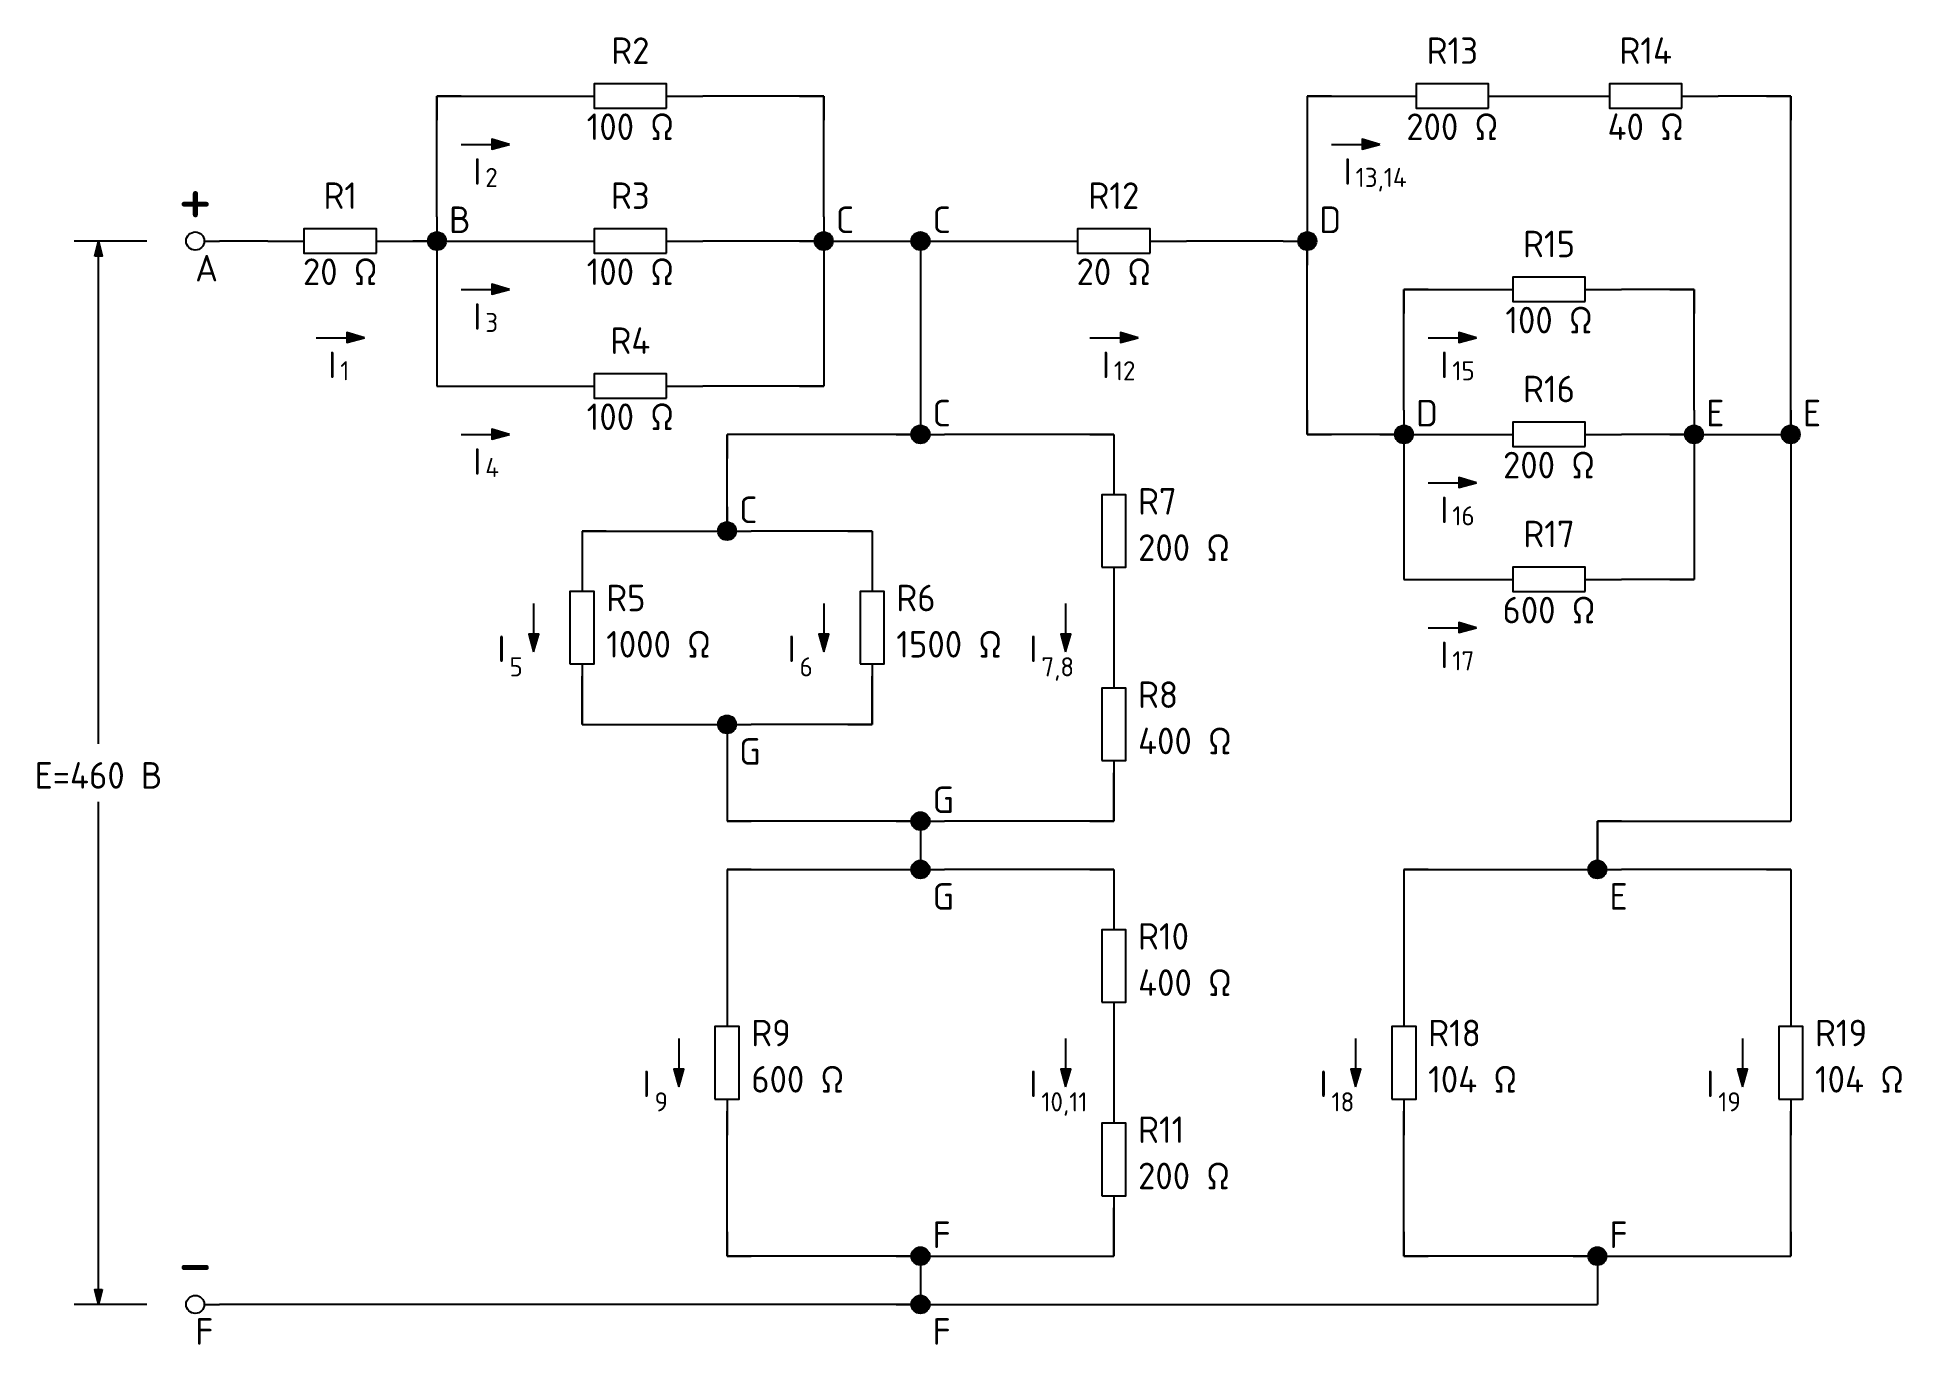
# Model space of a CAD drawing. Header units: millimetres. Extents: x 31 to 185, y 117 to 225.
import ezdxf
from ezdxf.enums import TextEntityAlignment as Align

# ---------------------------------------------------------------- set-up
doc = ezdxf.new("R2010")
doc.units = ezdxf.units.MM
doc.styles.add('GOST Type BU', font='')
doc.styles.get('GOST Type BU').set_extended_font_data('GOST Type BU')

msp = doc.modelspace()

# ---------------------------------------------------------------- hatches: boundary and pattern name
at = {"ltscale": 4}
for points in [[(70, 216), (68.54, 216.43), (68.54, 215.6)], [(142, 216), (140.54, 216.43), (140.54, 215.6)], [(35.71, 206.76), (36, 208), (36.29, 206.76)], [(70, 204), (68.54, 204.43), (68.54, 203.6)], [(58, 200), (56.54, 200.43), (56.54, 199.6)], [(122, 200), (120.54, 200.43), (120.54, 199.6)], [(150, 200), (148.54, 200.43), (148.54, 199.6)], [(70, 192), (68.54, 192.43), (68.54, 191.6)], [(150, 188), (148.54, 188.43), (148.54, 187.6)], [(150, 176), (148.54, 176.43), (148.54, 175.6)], [(72, 174), (72.43, 175.46), (71.6, 175.46)], [(96, 174), (96.43, 175.46), (95.6, 175.46)], [(116, 174), (116.43, 175.46), (115.6, 175.46)], [(84, 138), (84.43, 139.46), (83.6, 139.46)], [(116, 138), (116.43, 139.46), (115.6, 139.46)], [(140, 138), (140.43, 139.46), (139.6, 139.46)], [(172, 138), (172.43, 139.46), (171.6, 139.46)], [(36.29, 121.24), (36, 120), (35.71, 121.24)]]:
    msp.add_hatch(color=256, dxfattribs=at).paths.add_polyline_path(points, flags=0)
h = msp.add_hatch(color=256, dxfattribs=at)
edge = h.paths.add_edge_path(flags=0)
edge.add_arc((64, 208), 0.75, 0, 360)
h = msp.add_hatch(color=256, dxfattribs=at)
edge = h.paths.add_edge_path(flags=0)
edge.add_arc((96, 208), 0.75, 0, 360)
h = msp.add_hatch(color=256, dxfattribs=at)
edge = h.paths.add_edge_path(flags=0)
edge.add_arc((104, 208), 0.75, 0, 360)
h = msp.add_hatch(color=256, dxfattribs=at)
edge = h.paths.add_edge_path(flags=0)
edge.add_arc((136, 208), 0.75, 0, 360)
h = msp.add_hatch(color=256, dxfattribs=at)
edge = h.paths.add_edge_path(flags=0)
edge.add_arc((104, 192), 0.75, 0, 360)
h = msp.add_hatch(color=256, dxfattribs=at)
edge = h.paths.add_edge_path(flags=0)
edge.add_arc((144, 192), 0.75, 0, 360)
h = msp.add_hatch(color=256, dxfattribs=at)
edge = h.paths.add_edge_path(flags=0)
edge.add_arc((168, 192), 0.75, 0, 360)
h = msp.add_hatch(color=256, dxfattribs=at)
edge = h.paths.add_edge_path(flags=0)
edge.add_arc((176, 192), 0.75, 0, 360)
h = msp.add_hatch(color=256, dxfattribs=at)
edge = h.paths.add_edge_path(flags=0)
edge.add_arc((88, 184), 0.75, 0, 360)
h = msp.add_hatch(color=256, dxfattribs=at)
edge = h.paths.add_edge_path(flags=0)
edge.add_arc((88, 168), 0.75, 0, 360)
h = msp.add_hatch(color=256, dxfattribs=at)
edge = h.paths.add_edge_path(flags=0)
edge.add_arc((104, 160), 0.75, 0, 360)
h = msp.add_hatch(color=256, dxfattribs=at)
edge = h.paths.add_edge_path(flags=0)
edge.add_arc((104, 156), 0.75, 0, 360)
h = msp.add_hatch(color=256, dxfattribs=at)
edge = h.paths.add_edge_path(flags=0)
edge.add_arc((160, 156), 0.75, 0, 360)
h = msp.add_hatch(color=256, dxfattribs=at)
edge = h.paths.add_edge_path(flags=0)
edge.add_arc((104, 124), 0.75, 0, 360)
h = msp.add_hatch(color=256, dxfattribs=at)
edge = h.paths.add_edge_path(flags=0)
edge.add_arc((160, 124), 0.75, 0, 360)
h = msp.add_hatch(color=256, dxfattribs=at)
edge = h.paths.add_edge_path(flags=0)
edge.add_arc((104, 120), 0.75, 0, 360)

# ---------------------------------------------------------------- linework, layer by layer
for p, q in [((64, 210), (64, 220)), ((64, 220), (74, 220)), ((66, 220), (64, 220)), ((64, 220), (64, 218)), ((74, 220), (77, 220)), ((83, 220), (86, 220)), ((96, 220), (86, 220)), ((94, 220), (96, 220)), ((96, 210), (96, 220)), ((96, 220), (96, 218)), ((136, 220), (142, 220)), ((136, 220), (136, 208)), ((138, 220), (136, 220)), ((136, 220), (136, 218)), ((142, 220), (145, 220)), ((151, 220), (154, 220)), ((154, 220), (158, 220)), ((158, 220), (161, 220)), ((167, 220), (170, 220)), ((176, 220), (170, 220)), ((174, 220), (176, 220)), ((176, 192), (176, 220)), ((176, 220), (176, 218)), ((64, 210), (64, 206)), ((96, 210), (96, 206)), ((136, 210), (136, 206)), ((40, 208), (34, 208)), ((36, 166.4), (36, 207)), ((44.75, 208), (46, 208)), ((50, 208), (46, 208)), ((50, 208), (53, 208)), ((59, 208), (62, 208)), ((64, 208), (62, 208)), ((62, 208), (66, 208)), ((64, 208), (74, 208)), ((74, 208), (77, 208)), ((83, 208), (86, 208)), ((96, 208), (86, 208)), ((94, 208), (98, 208)), ((96, 208), (104, 208)), ((102, 208), (106, 208)), ((104, 208), (104, 192)), ((104, 208), (104, 206)), ((106, 208), (114, 208)), ((114, 208), (117, 208)), ((123, 208), (126, 208)), ((134, 208), (126, 208)), ((134, 208), (136, 208)), ((136, 192), (136, 208)), ((64, 206), (64, 196)), ((96, 206), (96, 196)), ((144, 194), (144, 204)), ((144, 204), (150, 204)), ((146, 204), (144, 204)), ((144, 204), (144, 202)), ((150, 204), (153, 204)), ((159, 204), (162, 204)), ((168, 204), (162, 204)), ((166, 204), (168, 204)), ((168, 194), (168, 204)), ((168, 204), (168, 202)), ((64, 198), (64, 196)), ((96, 198), (96, 196)), ((64, 196), (74, 196)), ((64, 196), (66, 196)), ((74, 196), (77, 196)), ((83, 196), (86, 196)), ((96, 196), (86, 196)), ((94, 196), (96, 196)), ((104, 194), (104, 192)), ((136, 194), (136, 192)), ((144, 194), (144, 190)), ((168, 194), (168, 190)), ((176, 194), (176, 190)), ((88, 184), (88, 192)), ((104, 192), (88, 192)), ((90, 192), (88, 192)), ((88, 192), (88, 190)), ((102, 192), (106, 192)), ((120, 192), (106, 192)), ((118, 192), (120, 192)), ((120, 192), (120, 188)), ((120, 192), (120, 190)), ((144, 192), (136, 192)), ((136, 192), (138, 192)), ((142, 192), (146, 192)), ((144, 192), (150, 192)), ((150, 192), (153, 192)), ((159, 192), (162, 192)), ((168, 192), (162, 192)), ((166, 192), (170, 192)), ((168, 192), (174, 192)), ((174, 192), (176, 192)), ((176, 192), (176, 160)), ((120, 190), (120, 187)), ((144, 190), (144, 180)), ((168, 190), (168, 180)), ((88, 186), (88, 184)), ((76, 184), (88, 184)), ((76, 184), (76, 180)), ((78, 184), (76, 184)), ((76, 184), (76, 182)), ((86, 184), (90, 184)), ((100, 184), (90, 184)), ((98, 184), (100, 184)), ((100, 184), (100, 180)), ((100, 184), (100, 182)), ((76, 182), (76, 179)), ((100, 182), (100, 179)), ((120, 181), (120, 178)), ((144, 182), (144, 180)), ((168, 182), (168, 180)), ((120, 180), (120, 172)), ((144, 180), (150, 180)), ((144, 180), (146, 180)), ((150, 180), (153, 180)), ((159, 180), (162, 180)), ((168, 180), (162, 180)), ((166, 180), (168, 180)), ((76, 173), (76, 170)), ((100, 173), (100, 170)), ((120, 174), (120, 171)), ((76, 168), (76, 172)), ((100, 168), (100, 172)), ((76, 170), (76, 168)), ((100, 170), (100, 168)), ((76, 168), (88, 168)), ((76, 168), (78, 168)), ((86, 168), (90, 168)), ((88, 168), (88, 160)), ((88, 168), (88, 166)), ((100, 168), (90, 168)), ((98, 168), (100, 168)), ((120, 165), (120, 162)), ((120, 160), (120, 164)), ((88, 162), (88, 160)), ((120, 162), (120, 160)), ((176, 162), (176, 160)), ((36, 121), (36, 161.6)), ((104, 160), (88, 160)), ((88, 160), (90, 160)), ((102, 160), (106, 160)), ((104, 160), (104, 156)), ((104, 160), (104, 158)), ((120, 160), (106, 160)), ((118, 160), (120, 160)), ((160, 156), (160, 160)), ((160, 160), (176, 160)), ((162, 160), (160, 160)), ((160, 160), (160, 158)), ((174, 160), (176, 160)), ((104, 158), (104, 156)), ((160, 158), (160, 156)), ((88, 156), (104, 156)), ((88, 156), (88, 144)), ((90, 156), (88, 156)), ((88, 156), (88, 154)), ((102, 156), (106, 156)), ((120, 156), (106, 156)), ((118, 156), (120, 156)), ((120, 156), (120, 152)), ((120, 156), (120, 154)), ((144, 156), (160, 156)), ((144, 156), (144, 144)), ((146, 156), (144, 156)), ((144, 156), (144, 154)), ((158, 156), (162, 156)), ((176, 156), (162, 156)), ((174, 156), (176, 156)), ((176, 156), (176, 144)), ((176, 156), (176, 154)), ((120, 154), (120, 151)), ((88, 146), (88, 143)), ((120, 145), (120, 142)), ((144, 146), (144, 143)), ((176, 146), (176, 143)), ((120, 144), (120, 136)), ((120, 138), (120, 135)), ((88, 137), (88, 134)), ((88, 124), (88, 136)), ((144, 137), (144, 134)), ((144, 124), (144, 136)), ((176, 137), (176, 134)), ((176, 124), (176, 136)), ((120, 129), (120, 126)), ((120, 124), (120, 128)), ((88, 126), (88, 124)), ((120, 126), (120, 124)), ((144, 126), (144, 124)), ((176, 126), (176, 124)), ((104, 124), (88, 124)), ((88, 124), (90, 124)), ((102, 124), (106, 124)), ((104, 124), (104, 120)), ((104, 124), (104, 122)), ((106, 124), (120, 124)), ((118, 124), (120, 124)), ((160, 124), (144, 124)), ((144, 124), (146, 124)), ((158, 124), (162, 124)), ((160, 124), (160, 120)), ((160, 124), (160, 122)), ((162, 124), (176, 124)), ((174, 124), (176, 124)), ((104, 122), (104, 120)), ((160, 122), (160, 120)), ((40, 120), (34, 120)), ((44.75, 120), (46, 120)), ((104, 120), (46, 120)), ((102, 120), (106, 120)), ((106, 120), (160, 120)), ((158, 120), (160, 120))]:
    msp.add_line(p, q, dxfattribs=at)
for points in [[(83, 219), (83, 221), (77, 221), (77, 219)], [(151, 219), (151, 221), (145, 221), (145, 219)], [(167, 219), (167, 221), (161, 221), (161, 219)], [(70, 216), (68.54, 216.43), (68.54, 215.6)], [(142, 216), (140.54, 216.43), (140.54, 215.6)], [(59, 207), (59, 209), (53, 209), (53, 207)], [(83, 207), (83, 209), (77, 209), (77, 207)], [(123, 207), (123, 209), (117, 209), (117, 207)], [(35.71, 206.76), (36, 208), (36.29, 206.76)], [(70, 204), (68.54, 204.43), (68.54, 203.6)], [(159, 203), (159, 205), (153, 205), (153, 203)], [(58, 200), (56.54, 200.43), (56.54, 199.6)], [(122, 200), (120.54, 200.43), (120.54, 199.6)], [(150, 200), (148.54, 200.43), (148.54, 199.6)], [(83, 195), (83, 197), (77, 197), (77, 195)], [(159, 191), (159, 193), (153, 193), (153, 191)], [(70, 192), (68.54, 192.43), (68.54, 191.6)], [(150, 188), (148.54, 188.43), (148.54, 187.6)], [(119, 181), (121, 181), (121, 187), (119, 187)], [(159, 179), (159, 181), (153, 181), (153, 179)], [(75, 173), (77, 173), (77, 179), (75, 179)], [(99, 173), (101, 173), (101, 179), (99, 179)], [(150, 176), (148.54, 176.43), (148.54, 175.6)], [(72, 174), (72.43, 175.46), (71.6, 175.46)], [(96, 174), (96.43, 175.46), (95.6, 175.46)], [(116, 174), (116.43, 175.46), (115.6, 175.46)], [(119, 165), (121, 165), (121, 171), (119, 171)], [(119, 145), (121, 145), (121, 151), (119, 151)], [(87, 137), (89, 137), (89, 143), (87, 143)], [(143, 137), (145, 137), (145, 143), (143, 143)], [(175, 137), (177, 137), (177, 143), (175, 143)], [(84, 138), (84.43, 139.46), (83.6, 139.46)], [(116, 138), (116.43, 139.46), (115.6, 139.46)], [(140, 138), (140.43, 139.46), (139.6, 139.46)], [(172, 138), (172.43, 139.46), (171.6, 139.46)], [(119, 129), (121, 129), (121, 135), (119, 135)], [(36.29, 121.24), (36, 120), (35.71, 121.24)]]:
    msp.add_lwpolyline(points, close=True, dxfattribs=at)
for points in [[(66, 216), (70, 216)], [(138, 216), (142, 216)], [(66, 204), (70, 204)], [(54, 200), (58, 200)], [(118, 200), (122, 200)], [(146, 200), (150, 200)], [(66, 192), (70, 192)], [(146, 188), (150, 188)], [(72, 178), (72, 174)], [(96, 178), (96, 174)], [(116, 178), (116, 174)], [(146, 176), (150, 176)], [(84, 142), (84, 138)], [(116, 142), (116, 138)], [(140, 142), (140, 138)], [(172, 142), (172, 138)]]:
    msp.add_lwpolyline(points, dxfattribs=at)
for centre in [(44, 208), (64, 208), (96, 208), (104, 208), (136, 208), (104, 192), (144, 192), (168, 192), (176, 192), (88, 184), (88, 168), (104, 160), (104, 156), (160, 156), (104, 124), (160, 124), (44, 120), (104, 120)]:
    msp.add_circle(centre, 0.75, dxfattribs=at)

# ---------------------------------------------------------------- texts
at = {"style": 'GOST Type BU'}
for s, height, p in [('R2', 2.197, (80, 222)), ('R13', 2.197, (148, 222)), ('R14', 2.197, (164, 222)), ('R1', 2.197, (56, 210)), ('R3', 2.197, (80, 210)), ('R12', 2.197, (120, 210)), ('+', 4.39, (44, 208)), ('R15', 2.197, (156, 206)), ('R4', 2.197, (80, 198)), ('R16', 2.197, (156, 194)), ('R17', 2.197, (156, 182)), ('-', 4.39, (44, 120))]:
    msp.add_text(s, height=height, dxfattribs=at).set_placement(p, align=Align.BOTTOM_CENTER)
for s, p in [('100 Ω', (80, 218.56)), ('200 Ω', (148, 218.56)), ('40 Ω', (164, 218.56)), ('20 Ω', (56, 206.56)), ('100 Ω', (80, 206.56)), ('20 Ω', (120, 206.56)), ('100 Ω', (156, 202.56)), ('100 Ω', (80, 194.56)), ('200 Ω', (156, 190.56)), ('600 Ω', (156, 178.56))]:
    msp.add_text(s, height=2.197, dxfattribs=at).set_placement(p, align=Align.TOP_CENTER)
for s, height, p in [('I', 2.2, (67, 212)), ('I', 2.2, (139, 212)), ('2', 1.58, (68, 212)), ('13,14', 1.582, (140, 212)), ('B', 2.2, (65, 208)), ('C', 2.2, (97, 208)), ('C', 2.2, (105, 208)), ('D', 2.2, (137, 208)), ('A', 2.2, (44, 204)), ('I', 2.2, (67, 200)), ('3', 1.58, (68, 200)), ('I', 2.2, (55, 196)), ('1', 1.58, (56, 196)), ('I', 2.2, (119, 196)), ('12', 1.582, (120, 196)), ('I', 2.2, (147, 196)), ('15', 1.582, (148, 196)), ('C', 2.2, (105, 192)), ('D', 2.2, (145, 192)), ('E', 2.2, (169, 192)), ('E', 2.2, (177, 192)), ('I', 2.2, (67, 188)), ('4', 1.58, (68, 188)), ('C', 2.2, (89, 184)), ('I', 2.2, (147, 184)), ('16', 1.582, (148, 184)), ('I', 2.2, (69, 172.5)), ('I', 2.2, (93, 172.5)), ('I', 2.2, (113, 172.5)), ('I', 2.2, (147, 172)), ('5', 1.58, (70, 171.5)), ('6', 1.58, (94, 171.5)), ('7,8', 1.582, (114, 171.5)), ('17', 1.582, (148, 172)), ('G', 2.2, (89, 164)), ('G', 2.2, (105, 160)), ('G', 2.2, (105, 152)), ('E', 2.2, (161, 152)), ('I', 2.2, (81, 136.5)), ('I', 2.2, (113, 136.5)), ('I', 2.2, (137, 136.5)), ('I', 2.2, (169, 136.5)), ('9', 1.58, (82, 135.5)), ('10,11', 1.582, (114, 135.5)), ('18', 1.582, (138, 135.5)), ('19', 1.582, (170, 135.5)), ('F', 2.2, (105, 124)), ('F', 2.2, (161, 124)), ('F', 2.2, (44, 116)), ('F', 2.2, (105, 116))]:
    msp.add_text(s, height=height, dxfattribs=at).set_placement(p, align=Align.BOTTOM_LEFT)
for s, p in [('R7', (122, 187.56)), ('200 Ω', (122, 183.73)), ('R5', (78, 179.56)), ('R6', (102, 179.56)), ('1000 Ω', (78, 175.73)), ('1500 Ω', (102, 175.73)), ('R8', (122, 171.56)), ('400 Ω', (122, 167.73)), ('R10', (122, 151.56)), ('400 Ω', (122, 147.73)), ('R9', (90, 143.56)), ('R18', (146, 143.56)), ('R19', (178, 143.56)), ('600 Ω', (90, 139.73)), ('104 Ω', (146, 139.73)), ('104 Ω', (178, 139.73)), ('R11', (122, 135.56)), ('200 Ω', (122, 131.73))]:
    msp.add_text(s, height=2.197, dxfattribs=at).set_placement(p, align=Align.TOP_LEFT)
msp.add_text('E=460 B', height=2.197, dxfattribs=at).set_placement((36, 163.78), align=Align.MIDDLE_CENTER)

doc.saveas('drawing.dxf')
